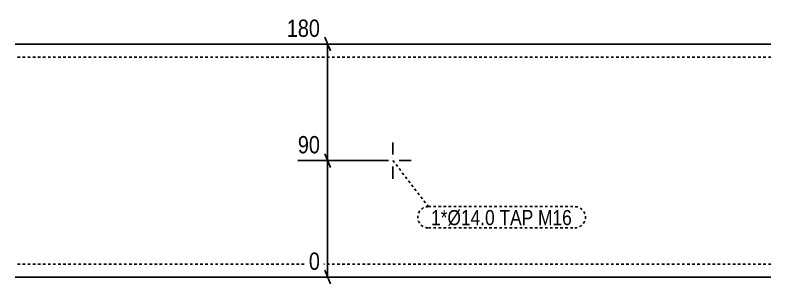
# Model space of a CAD drawing. Header units: millimetres. Extents: x 10 to 19605, y 8 to 304.
# Drawn here: x 2199 to 2783, y 96 to 304 of the extents above; entities that cross this region are included whole.
import ezdxf

# ---------------------------------------------------------------- set-up
doc = ezdxf.new("R2010")
doc.units = ezdxf.units.MM
doc.linetypes.add('DXK_LINE_DOT2', pattern=[3.9198, 1.9599, -1.9599])
for name, color, linetype in [('MÅLSÆTNING', 7, 'Continuous'), ('STÅL', 7, 'Continuous'), ('TEKST', 7, 'Continuous')]:
    doc.layers.add(name, color=color, linetype=linetype)
doc.styles.add('Arial Narrow', font='ARIALN.TTF', dxfattribs={"height": 0.2})

msp = doc.modelspace()

# ---------------------------------------------------------------- linework, layer by layer
at = {"layer": 'MÅLSÆTNING', "color": 7, "linetype": 'Continuous'}
for p, q in [((2442.1, 276.16), (2437.9, 286.66)), ((2487, 281.41), (2408.46, 281.41)), ((2440, 191.41), (2440, 281.41)), ((2437.9, 196.66), (2442.1, 186.16)), ((2442.1, 186.16), (2437.9, 196.66)), ((2487, 191.41), (2416.99, 191.41)), ((2487, 191.41), (2416.99, 191.41)), ((2440, 101.41), (2440, 191.41)), ((2437.9, 106.66), (2442.1, 96.16)), ((2487, 101.41), (2425.52, 101.41))]:
    msp.add_line(p, q, dxfattribs=at)
at = {"layer": 'STÅL', "color": 2, "linetype": 'Continuous'}
for p, q in [((2782.5, 281.41), (2198.5, 281.41)), ((2782.5, 101.41), (2198.5, 101.41))]:
    msp.add_line(p, q, dxfattribs=at)
at = {"layer": 'STÅL', "color": 7, "linetype": 'DXK_LINE_DOT2'}
for p, q in [((2782.5, 271.41), (2198.5, 271.41)), ((2782.5, 111.41), (2198.5, 111.41))]:
    msp.add_line(p, q, dxfattribs=at)
at = {"layer": 'STÅL', "color": 3, "linetype": 'Continuous'}
for p, q in [((2490.5, 205.41), (2490.5, 196.09)), ((2476.5, 191.41), (2485.82, 191.41)), ((2504.5, 191.41), (2495.18, 191.41)), ((2490.5, 177.41), (2490.5, 186.74))]:
    msp.add_line(p, q, dxfattribs=at)

# ---------------------------------------------------------------- wipeouts: each hides what was drawn before it
at = {"color": 0}
msp.add_wipeout([(2628.85, 141.52), (2628.85, 153.77), (2519.93, 153.77), (2519.93, 141.52)], dxfattribs=at).dxf.layer = 'TEKST'

# ---------------------------------------------------------------- next in the draw order: wipeouts: each hides what was drawn before it
at = {"color": 0, "linetype": 'Continuous'}
for points in [[(2436.85, 284.21), (2436.85, 303.81), (2405.66, 303.81), (2405.66, 284.21)], [(2436.85, 194.21), (2436.85, 213.81), (2414.19, 213.81), (2414.19, 194.21)], [(2436.85, 104.21), (2436.85, 123.81), (2422.72, 123.81), (2422.72, 104.21)]]:
    msp.add_wipeout(points, dxfattribs=at).dxf.layer = 'MÅLSÆTNING'
at = {"color": 0}
msp.add_wipeout([(2628.85, 141.52), (2628.85, 153.77), (2519.93, 153.77), (2519.93, 141.52)], dxfattribs=at).dxf.layer = 'TEKST'

# ---------------------------------------------------------------- next in the draw order: linework, layer by layer
at = {"layer": 'TEKST', "color": 7, "linetype": 'DXK_LINE_DOT2'}
for p, q in [((2490.5, 191.41), (2517.83, 155.87)), ((2517.83, 155.87), (2630.95, 155.87)), ((2517.83, 139.42), (2630.95, 139.42))]:
    msp.add_line(p, q, dxfattribs=at)
for centre, start, end in [((2517.83, 147.64), 90, 270), ((2630.95, 147.64), 270, 90)]:
    msp.add_arc(centre, 8.22, start, end, dxfattribs=at)

# ---------------------------------------------------------------- next in the draw order: texts
at = {"layer": 'MÅLSÆTNING', "color": 3, "linetype": 'Continuous', "style": 'Arial Narrow'}
for s, height, p in [('180', 13.362, (2408.46, 287.01)), ('90', 13.362, (2416.99, 197.01)), ('0', 13.36, (2425.52, 107.01))]:
    msp.add_text(s, height=height, dxfattribs=at).set_placement(p)
at = {"layer": 'TEKST', "color": 3, "style": 'Arial Narrow'}
msp.add_text('1*Ø14.0 TAP M16', height=11.6917, dxfattribs=at).set_placement((2519.93, 141.52))

doc.saveas('drawing.dxf')
